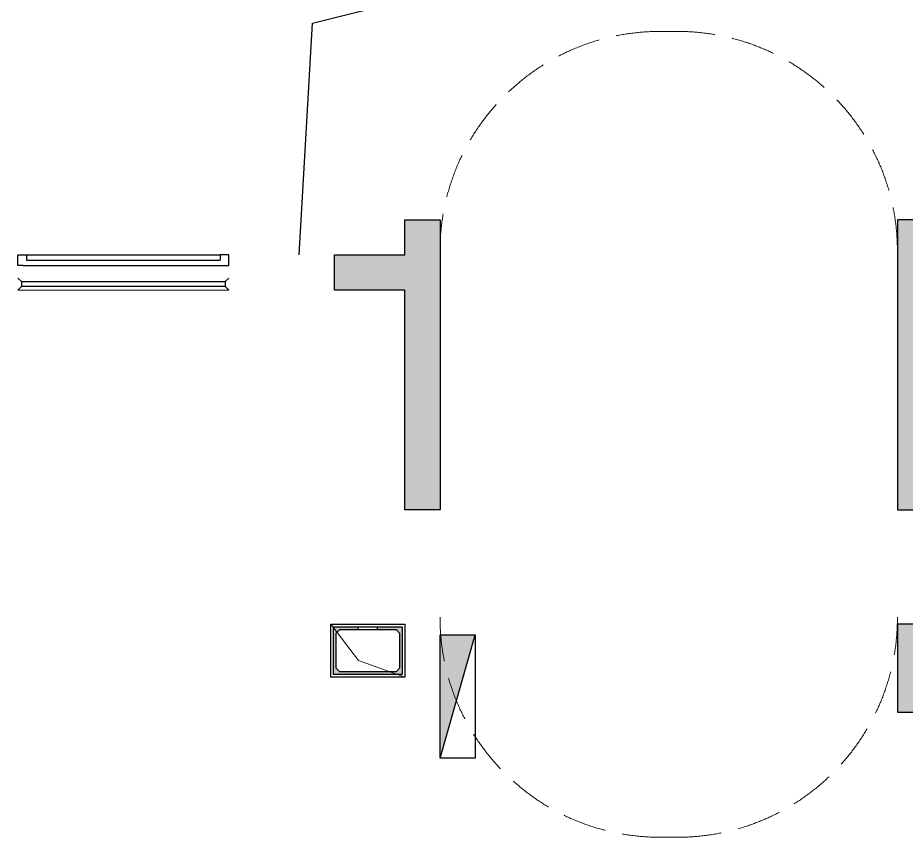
# Model space of a CAD drawing. Extents: x 3002737 to 4077523, y -995787 to -7267.
# Drawn here: x 3224037 to 3229087, y -770379 to -765721 of the extents above; entities that cross this region are included whole.
import ezdxf

# ---------------------------------------------------------------- set-up
doc = ezdxf.new("R2010")
doc.units = 0
doc.header["$LTSCALE"] = 1000
doc.header["$MEASUREMENT"] = 0
doc.linetypes.add('DASH', pattern=[0.35, 0.25, -0.1])
doc.layers.get('0').update_dxf_attribs({"linetype": 'CONTINUOUS'})
for name, color, linetype in [('!!电气', 1, 'CONTINUOUS'), ('3-栏杆1', 252, 'CONTINUOUS'), ('COLU', 7, 'CONTINUOUS'), ('EQUIP_消火栓', 7, 'CONTINUOUS'), ('LVTRY', 252, 'CONTINUOUS'), ('S-砼墙填充', 251, 'CONTINUOUS'), ('看线', 185, 'CONTINUOUS'), ('铝合金', 144, 'CONTINUOUS')]:
    doc.layers.add(name, color=color, linetype=linetype)
for name, color, linetype, lineweight in [('PUB_HATCH', 8, 'CONTINUOUS', 9), ('STAIR', 252, 'CONTINUOUS', 20), ('平面-看线', 252, 'CONTINUOUS', 15), ('立面-洞口示意', 252, 'CONTINUOUS', 13)]:
    doc.layers.add(name, color=color, linetype=linetype, lineweight=lineweight)

# ---------------------------------------------------------------- blocks, each defined once
blk = doc.blocks.new('$TwtSys$00000434')
at = {"color": 252}
for p, q in [((-0.5, 0.5), (-0.5, -0.5)), ((-0.5, -0.5), (0.5, 0.5)), ((0.5, 0.5), (-0.5, 0.5)), ((0.5, -0.5), (0.5, 0.5)), ((-0.5, -0.5), (0.5, -0.5))]:
    blk.add_line(p, q, dxfattribs=at)
blk.add_solid([(0.5, -0.5), (0.5, 0.5), (-0.5, -0.5)], dxfattribs=at)
blk = doc.blocks.new('GDGDGRD')
at = {"layer": 'S-砼墙填充'}
h = blk.add_hatch(color=252, dxfattribs=at)
h.dxf.hatch_style = 1
h.paths.add_polyline_path([(431616.5562415686, 297415.3630930803), (431216.5562422522, 297415.3630930803), (431216.5562422522, 297615.3630930803), (431616.5562422522, 297615.3630930803), (431616.556241849, 297815.3646271446), (431816.5562415048, 297815.3646271446), (431816.5562412511, 296165.3630929611), (431616.5562415766, 296165.3630929611)])
h = blk.add_hatch(color=252, dxfattribs=at)
h.dxf.hatch_style = 1
h.paths.add_polyline_path([(434616.5562444357, 297415.3630930803), (435016.5562437521, 297415.3630930803), (435016.5562437521, 297615.3630930803), (434616.5562437521, 297615.3630930803), (434616.5562441554, 297815.3646271446), (434416.5562444995, 297815.3646271446), (434416.5562447533, 296165.3630929611), (434616.5562444278, 296165.3630929611)])
h = blk.add_hatch(color=252, dxfattribs=at)
h.dxf.hatch_style = 1
h.paths.add_polyline_path([(434916.5562434115, 295015.6067079528), (434916.5562434115, 295215.6067079528), (434616.5562434115, 295215.6067079528), (434616.556244598, 295515.6066504238), (434416.556244598, 295515.6066504238), (434416.5562434115, 295015.6067079528)])
at = {"layer": 'COLU', "color": 252}
for points in [[(431616.5562415686, 297415.3630930803), (431216.5562422522, 297415.3630930803), (431216.5562422522, 297615.3630930803), (431616.5562422522, 297615.3630930803), (431616.556241849, 297815.3646271446), (431816.5562415048, 297815.3646271446), (431816.5562412511, 296165.3630929611), (431616.5562415766, 296165.3630929611), (431616.5562415686, 297415.3630930803)], [(434616.5562444357, 297415.3630930803), (435016.5562437521, 297415.3630930803), (435016.5562437521, 297615.3630930803), (434616.5562437521, 297615.3630930803), (434616.5562441554, 297815.3646271446), (434416.5562444995, 297815.3646271446), (434416.5562447533, 296165.3630929611), (434616.5562444278, 296165.3630929611), (434616.5562444357, 297415.3630930803)], [(434916.5562434115, 295015.6067079528), (434916.5562434115, 295215.6067079528), (434616.5562434115, 295215.6067079528), (434616.556244598, 295515.6066504238), (434416.556244598, 295515.6066504238), (434416.5562434115, 295015.6067079528)]]:
    blk.add_lwpolyline(points, close=True, dxfattribs=at)
blk = doc.blocks.new('A$C1BAD4CCC')
at = {"layer": 'PUB_HATCH'}
blk.add_hatch(color=252, dxfattribs=at).paths.add_polyline_path([(15, -15), (15, -285), (155, -285), (155, -270), (50, -270), (30, -250), (30, -50), (50, -30), (370, -30), (390, -50), (390, -250), (370, -270), (265, -270), (265, -285), (405, -285), (405, -15)])
at = {"layer": 'LVTRY', "color": 252}
for p, q in [((155, -270), (155, -285)), ((265, -270), (265, -285))]:
    blk.add_line(p, q, dxfattribs=at)
for points in [[(420, 0), (0, 0), (0, -300), (420, -300)], [(405, -15), (15, -15), (15, -285), (405, -285)], [(50, -270), (370, -270), (390, -250), (390, -50), (370, -30), (50, -30), (30, -50), (30, -250), (50, -270)]]:
    blk.add_lwpolyline(points, close=True, dxfattribs=at)
at = {"layer": '立面-洞口示意', "color": 252}
blk.add_lwpolyline([(420, 0), (156.4480628857855, -93.94938325695693), (0, -300)], dxfattribs=at)
blk = doc.blocks.new('A$C100F5A36')
at = {"layer": '3-栏杆1', "color": 252}
for p, q in [((20622.7355138557, -8033.270762843778), (20602.46688345866, -8015.483184529236)), ((20602.46688345866, -8015.483184529236), (20622.73551367549, -8033.270762685454)), ((21782.22170153726, -8033.270762801403), (21802.4903319343, -8015.48318448686)), ((21802.4903319343, -8015.48318448686), (21782.22170171747, -8033.270762643078)), ((20622.7355136727, -8062.553042543819), (20602.46690700855, -8082.399917579489)), ((20602.46690700855, -8082.399917579489), (20622.7355136727, -8062.553042543819)), ((20622.73551367549, -8033.270762685454), (20622.7355136727, -8062.553042543819)), ((20622.73551367549, -8033.336840161588), (21782.22170171747, -8033.307528073434)), ((21782.22170172026, -8062.589798127767), (20622.7355136727, -8062.619090351276)), ((21782.22170171747, -8033.270762643078), (21782.22170172026, -8062.553042501444)), ((21802.49030838441, -8082.399917537114), (21782.22170172026, -8062.553042501444))]:
    blk.add_line(p, q, dxfattribs=at)
at = {"layer": 'STAIR', "color": 252, "linetype": 'DASH'}
for points in [[(23002.46589336172, -7862.399917879375, -0.4142135623699036), (24252.46589336172, -6612.399917892879), (24352.46589337382, -6612.399917892879, -0.4142135623699035), (25602.46589337382, -7862.399917879375)], [(23002.46589538781, -9942.394442754565, 0.4142135623699036), (24252.46589538781, -11192.39444274106), (24352.46589539992, -11192.39444274106, 0.4142135623699035), (25602.46589539992, -9942.394442754565)]]:
    blk.add_lwpolyline(points, format="xyb", dxfattribs=at)
at = {"layer": '平面-看线', "color": 252}
blk.add_line((21802.46690699598, -8082.399917355506), (20602.46690700855, -8082.399917579489), dxfattribs=at)
at = {"layer": '看线', "color": 252, "ltscale": 0.5}
blk.add_lwpolyline([(22202.46690626722, -7882.399917659466), (22277.38718830701, -6565.263011003612), (22802.46589110466, -6432.399917742936)], dxfattribs=at)
at = {"layer": '铝合金', "color": 252}
for points in [[(20632.45088343509, -7942.417099890998), (20602.45088449772, -7942.409116410417), (20602.46685390733, -7882.399917579489), (20652.46685213689, -7882.413223380689), (20652.45886865631, -7912.413222318282)], [(20602.45887042675, -7912.399916517315), (20602.46685390733, -7882.399917579489), (20652.46685213689, -7882.413223380689), (20652.46419097669, -7892.413223026553), (20652.46419097669, -7892.413223026553), (20652.45886620786, -7912.422423273092)], [(20652.45886620786, -7912.422423273092), (21752.45886973571, -7912.395811733673)], [(20652.46684968844, -7882.422424335498), (21752.46685321629, -7882.395812795963)], [(21772.45088554733, -7942.401132992352), (21802.45088448469, -7942.409116473049), (21802.46685389476, -7882.399917642237), (21752.4668556652, -7882.386611841153), (21752.45887218416, -7912.386610778864)], [(21802.45887041371, -7912.399916579947), (21802.46685389476, -7882.399917642237), (21752.4668556652, -7882.386611841153), (21752.46419450501, -7892.386611487018), (21752.46419450501, -7892.386611487018), (21752.45886973571, -7912.395811733673)], [(20632.45071534812, -7942.417099845363), (21772.45088554733, -7942.401132992352)]]:
    blk.add_lwpolyline(points, dxfattribs=at)
at = {"color": 252}
blk.add_blockref('GDGDGRD', (-408814.112811693, -305497.7630110036), dxfattribs=at)
at = {"color": 252, "xscale": -1, "rotation": 180}
blk.add_blockref('A$C1BAD4CCC', (22382.46600122703, -10281.8636674087), dxfattribs=at)
at = {"layer": 'EQUIP_消火栓', "color": 252, "xscale": -700, "yscale": 200, "zscale": 700, "rotation": 270.0000000000208}
blk.add_blockref('$TwtSys$00000434', (23102.46589544974, -10392.40688609192), dxfattribs=at)

msp = doc.modelspace()

# ---------------------------------------------------------------- block references
at = {"layer": '!!电气'}
msp.add_blockref('A$C100F5A36', (3203434.978639015, -759186.5741692535), dxfattribs=at)

doc.saveas('drawing.dxf')
